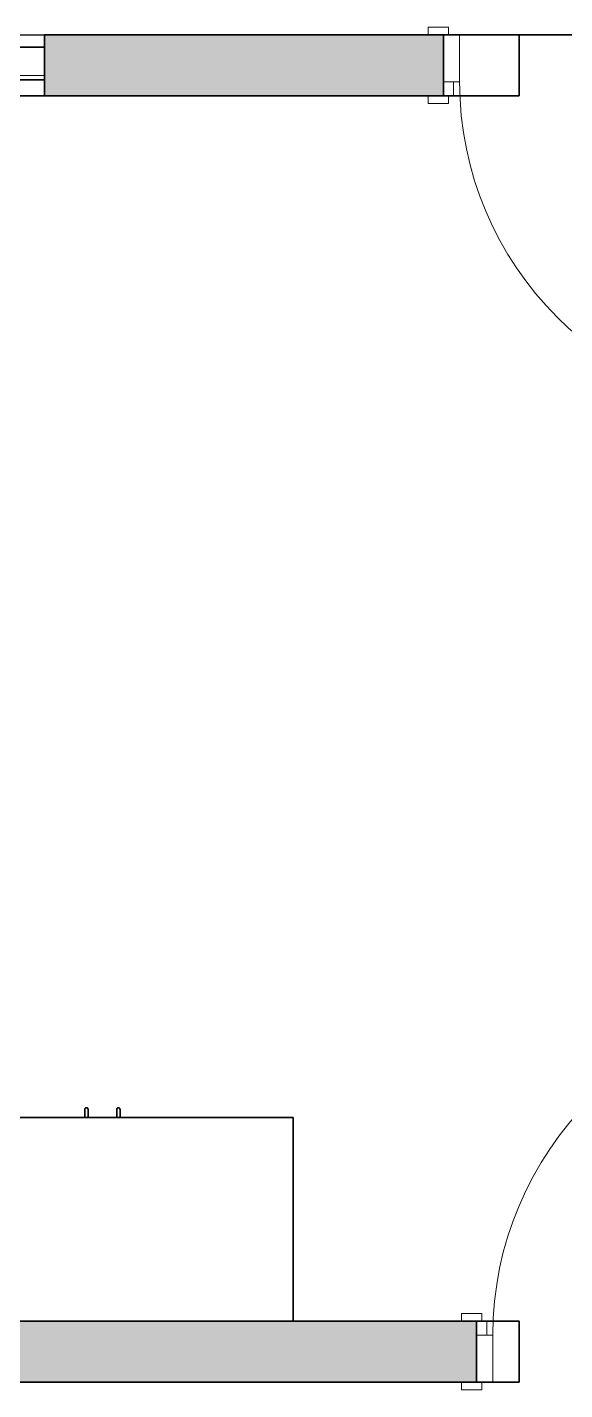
# Model space of a CAD drawing. Header units: millimetres. Extents: x -234375 to -184638, y -91483 to -70216.
# Drawn here: x -229355 to -228030, y -74170 to -70816 of the extents above; entities that cross this region are included whole.
import ezdxf

# ---------------------------------------------------------------- set-up
doc = ezdxf.new("R2010")
doc.units = ezdxf.units.MM
doc.header["$MEASUREMENT"] = 0
for name, color, linetype, lineweight in [('New_0_Pen_No__7', 7, 'Continuous', 35), ('New_Archicad Doors_Pen_No__27', 7, 'Continuous', 35), ('New_Archicad Windows_Pen_No__27', 7, 'Continuous', 35), ('New_Drawing & Figure_Pen_No__7', 7, 'Continuous', 35), ('New_Structural - Bearing_Pen_No__27', 7, 'Continuous', 35)]:
    doc.layers.add(name, color=color, linetype=linetype, lineweight=lineweight)
for name, color, linetype in [('New_Archicad Doors', 7, 'Continuous'), ('New_Archicad Windows', 7, 'Continuous'), ('New_Structural - Bearing', 7, 'Continuous')]:
    doc.layers.add(name, color=color, linetype=linetype)
for name, color, linetype, lineweight, true_color in [('New_Archicad Doors_Pen_No__23', 30, 'Continuous', 20, 0xff6600), ('New_Archicad Doors_Pen_No__3', 30, 'Continuous', 18, 0xff6600), ('New_Archicad Windows_Pen_No__23', 30, 'Continuous', 20, 0xff6600), ('New_Archicad Windows_Pen_No__3', 30, 'Continuous', 18, 0xff6600), ('New_Structural - Bearing_Pen_No__160', 33, 'Continuous', 20, 0xb4a35c)]:
    doc.layers.add(name, color=color, linetype=linetype, lineweight=lineweight, true_color=true_color)

# ---------------------------------------------------------------- blocks, each defined once
blk = doc.blocks.new('2-Sash Sliding Window_3')
at = {"layer": 'New_Archicad Windows_Pen_No__23', "color": 30, "linetype": 'Continuous', "lineweight": 20, "true_color": 0xff6600}
for p, q in [((-750, 0), (-650, 0)), ((-650, 0), (-650, -100)), ((-25, -100), (-25, 0)), ((-25, 0), (25, 0)), ((-25, 0), (25, 0)), ((25, 0), (25, -100)), ((650, -100), (650, 0)), ((650, 0), (750, 0)), ((-650, -100), (-750, -100)), ((25, -100), (-25, -100)), ((25, -100), (-25, -100)), ((750, -100), (650, -100))]:
    blk.add_line(p, q, dxfattribs=at)
at = {"layer": 'New_Archicad Windows_Pen_No__27', "color": 7, "linetype": 'Continuous', "lineweight": 35}
for p, q in [((-750, 0), (-750, 50)), ((750, 0), (750, 50)), ((-750, -100), (-750, 0)), ((-750, -100), (-750, 0)), ((750, -100), (750, 0)), ((750, -100), (750, 0))]:
    blk.add_line(p, q, dxfattribs=at)
at = {"layer": 'New_Archicad Windows_Pen_No__3', "color": 30, "linetype": 'Continuous', "lineweight": 18, "true_color": 0xff6600}
for p, q in [((-750, 50), (750, 50)), ((-650, 0), (-25, 0)), ((25, 0), (650, 0)), ((-750, -100), (750, -100)), ((-25, -100), (-650, -100)), ((650, -100), (25, -100))]:
    blk.add_line(p, q, dxfattribs=at)
blk = doc.blocks.new('Door_2')
at = {"layer": 'New_Archicad Doors_Pen_No__23', "color": 30, "linetype": 'Continuous', "lineweight": 20, "true_color": 0xff6600}
for p, q in [((-410, 0), (-450, 0)), ((-450, 0), (-450, -115)), ((-410, -115), (-410, 0)), ((450, 0), (410, 0)), ((410, 0), (410, -115)), ((450, -115), (450, 0)), ((-450, -115), (-410, -115)), ((410, -115), (450, -115))]:
    blk.add_line(p, q, dxfattribs=at)
at = {"layer": 'New_Archicad Doors_Pen_No__27', "color": 7, "linetype": 'Continuous', "lineweight": 35}
for p, q in [((-450, 35), (-487, 35)), ((-450, 35), (-487, 35)), ((-450, 0), (-450, 35)), ((-450, 0), (-450, 35)), ((450, 0), (450, 35)), ((450, 0), (450, 35)), ((450, 35), (487, 35)), ((450, 35), (487, 35)), ((-450, -115), (-450, 0)), ((-450, -115), (-450, 0)), ((450, -115), (450, 0)), ((450, -115), (450, 0)), ((-450, -115), (-487, -115)), ((-450, -115), (-487, -115)), ((450, -115), (487, -115)), ((450, -115), (487, -115))]:
    blk.add_line(p, q, dxfattribs=at)
at = {"layer": 'New_Archicad Doors_Pen_No__3', "color": 30, "linetype": 'Continuous', "lineweight": 18, "true_color": 0xff6600}
for p, q in [((370, 0), (370, 820)), ((370, 820), (410, 820)), ((410, 820), (410, 0)), ((-437, 54), (-487, 54)), ((-487, 54), (-487, 35)), ((-487, 35), (-437, 35)), ((-425, 35), (-450, 35)), ((-450, 35), (-450, 0)), ((-437, 35), (-437, 54)), ((-425, 0), (-425, 35)), ((450, 35), (425, 35)), ((425, 35), (425, 0)), ((487, 54), (437, 54)), ((437, 54), (437, 35)), ((437, 35), (487, 35)), ((450, 0), (450, 35)), ((487, 35), (487, 54)), ((-450, 0), (-425, 0)), ((410, 0), (370, 0)), ((425, 0), (450, 0)), ((-437, -115), (-487, -115)), ((-487, -115), (-487, -134)), ((-487, -134), (-437, -134)), ((-437, -134), (-437, -115)), ((487, -115), (437, -115)), ((437, -115), (437, -134)), ((437, -134), (487, -134)), ((487, -134), (487, -115))]:
    blk.add_line(p, q, dxfattribs=at)
blk.add_arc((410, 0), 820, 90, 180, dxfattribs=at)
blk = doc.blocks.new('Wall_45', base_point=(-223355.4, -70834.3))
at = {"layer": 'New_Structural - Bearing_Pen_No__160', "linetype": 'Continuous', "lineweight": 0, "true_color": 0x5a512e}
blk.add_hatch(color=59, dxfattribs=at).paths.add_polyline_path([(-229312.3, -70834.6), (-229312.3, -70984.6), (-228329.6, -70984.6), (-228329.6, -70834.6)])
at = {"layer": 'New_Structural - Bearing_Pen_No__27', "color": 7, "linetype": 'Continuous', "lineweight": 35}
for p, q in [((-229312.3, -70834.6), (-229312.3, -70934.6)), ((-228329.6, -70834.6), (-228366.6, -70834.6)), ((-228329.6, -70834.6), (-228329.6, -70949.6)), ((-229312.3, -70934.6), (-229312.3, -70984.6)), ((-228329.6, -70949.6), (-228329.6, -70984.6)), ((-228329.6, -70984.6), (-228366.6, -70984.6))]:
    blk.add_line(p, q, dxfattribs=at)
at = {"layer": 'New_Structural - Bearing_Pen_No__27', "color": 7, "linetype": 'Continuous', "lineweight": 35, "flags": 128}
for points in [[(-228329.6, -70834.6), (-229312.3, -70834.6)], [(-229312.3, -70984.6), (-228329.6, -70984.6)]]:
    blk.add_lwpolyline(points, dxfattribs=at)
at = {"layer": 'New_Archicad Doors', "color": 21, "linetype": 'Continuous', "lineweight": 18, "true_color": 0xff9955, "xscale": -0.9999999999999997, "zscale": 1000, "rotation": 180.002571621855}
blk.add_blockref('Door_2', (-227879.6, -70949.5), dxfattribs=at)
at = {"layer": 'New_Archicad Windows', "color": 21, "linetype": 'Continuous', "lineweight": 18, "true_color": 0xff9955, "xscale": -0.9999999999999997, "zscale": 1000, "rotation": 180.002571621855}
blk.add_blockref('2-Sash Sliding Window_3', (-230062.3, -70934.6), dxfattribs=at)
blk = doc.blocks.new('Wall_47', base_point=(-234132.1, -74001.6))
at = {"layer": 'New_Structural - Bearing_Pen_No__160', "linetype": 'Continuous', "lineweight": 0, "true_color": 0x5a512e}
blk.add_hatch(color=59, dxfattribs=at).paths.add_polyline_path([(-230682, -74001.5), (-230682, -74151.5), (-228247.6, -74151.4), (-228247.6, -74001.4)])
at = {"layer": 'New_Structural - Bearing_Pen_No__27', "color": 7, "linetype": 'Continuous', "lineweight": 35}
for p, q in [((-228247.6, -74001.4), (-228284.6, -74001.4)), ((-228247.6, -74036.4), (-228247.6, -74001.4)), ((-228247.6, -74151.4), (-228247.6, -74036.4)), ((-228247.6, -74151.4), (-228284.6, -74151.4))]:
    blk.add_line(p, q, dxfattribs=at)
at = {"layer": 'New_Structural - Bearing_Pen_No__27', "color": 7, "linetype": 'Continuous', "lineweight": 35, "flags": 128}
for points in [[(-228247.6, -74001.4), (-230682, -74001.5)], [(-230682, -74151.5), (-228247.6, -74151.4)]]:
    blk.add_lwpolyline(points, dxfattribs=at)
at = {"layer": 'New_Archicad Doors', "color": 21, "linetype": 'Continuous', "lineweight": 18, "true_color": 0xff9955, "zscale": 1000, "rotation": 0.0025708428136655}
blk.add_blockref('Door_2', (-227797.6, -74036.3), dxfattribs=at)

msp = doc.modelspace()

# ---------------------------------------------------------------- linework, layer by layer
at = {"layer": 'New_0_Pen_No__7', "color": 7, "linetype": 'Continuous', "lineweight": 35}
for p, q in [((-229312.6, -70834.6), (-228142.6, -70834.6)), ((-229312.6, -70834.6), (-229312.6, -70984.6)), ((-228142.6, -70834.6), (-228142.6, -70984.6)), ((-229312.6, -70984.6), (-228142.6, -70984.6)), ((-228142.5, -74001.4), (-231982.1, -74001.5)), ((-228142.5, -74001.4), (-228142.5, -74151.4)), ((-228142.5, -74151.4), (-234282.1, -74151.6))]:
    msp.add_line(p, q, dxfattribs=at)
msp.add_lwpolyline([(-229032.1, -70834.6), (-227340.6, -70834.5)], dxfattribs=at)
at = {"layer": 'New_Drawing & Figure_Pen_No__7', "color": 7, "linetype": 'Continuous', "lineweight": 35}
for p, q in [((-229312.3, -70834.6), (-230812.3, -70834.7)), ((-229312.6, -70834.6), (-228142.6, -70834.6)), ((-229312.6, -70834.6), (-229312.6, -70984.6)), ((-228142.6, -70834.6), (-228142.6, -70984.6)), ((-229312.3, -70864.6), (-230812.3, -70864.7)), ((-229312.3, -70944.6), (-230812.3, -70944.7)), ((-229312.3, -70984.6), (-230812.3, -70984.7)), ((-229312.6, -70984.6), (-228142.6, -70984.6)), ((-228929.9, -70984.6), (-228956.7, -70984.6)), ((-228830.9, -70984.6), (-228857.7, -70984.6)), ((-228699.6, -73500.1), (-230739.7, -73500.2)), ((-229212.8, -73491.3), (-229212.8, -73498.2)), ((-229126.3, -73498.2), (-229126.3, -73491.3)), ((-228699.6, -74001.4), (-228699.6, -73500.1)), ((-228699.6, -73515.8), (-228699.6, -73500.1)), ((-228142.5, -74001.4), (-231982.1, -74001.5)), ((-231567, -74001.5), (-228699.6, -74001.4)), ((-228142.5, -74001.4), (-228142.5, -74151.4)), ((-228142.5, -74151.4), (-234282.1, -74151.6))]:
    msp.add_line(p, q, dxfattribs=at)
msp.add_lwpolyline([(-229032.1, -70834.6), (-227340.6, -70834.5)], dxfattribs=at)
at = {"layer": 'New_Drawing & Figure_Pen_No__7', "color": 7, "linetype": 'Continuous', "lineweight": 35, "flags": 128}
for points in [[(-229212.8, -73479.9), (-229212.8, -73479.3), (-229212.7, -73478.8), (-229212.5, -73478.2), (-229212.2, -73477.8), (-229211.9, -73477.3), (-229211.5, -73476.9), (-229211.1, -73476.6), (-229210, -73476.1), (-229209.5, -73476), (-229208.9, -73475.9), (-229208.4, -73476), (-229207.9, -73476.1), (-229206.8, -73476.6), (-229206, -73477.2), (-229205.6, -73477.8), (-229205.3, -73478.3), (-229205.1, -73479.1), (-229205, -73479.9)], [(-229212.8, -73500.1), (-229212.8, -73498.2), (-229212.8, -73484.4), (-229212.8, -73479.9), (-229212.8, -73482.2)], [(-229205, -73484.4), (-229205, -73479.9), (-229205, -73484.4), (-229205, -73498.2), (-229205, -73500.1)], [(-229134.1, -73479.8), (-229134.1, -73479.3), (-229133.9, -73478.8), (-229133.8, -73478.2), (-229133.5, -73477.8), (-229133.2, -73477.3), (-229132.8, -73476.9), (-229132.3, -73476.6), (-229131.3, -73476.1), (-229130.8, -73476), (-229130.2, -73475.9), (-229129.7, -73476), (-229129.1, -73476.1), (-229128.1, -73476.5), (-229127.3, -73477.2), (-229126.9, -73477.8), (-229126.6, -73478.3), (-229126.4, -73479.1), (-229126.3, -73479.8)], [(-229134.1, -73500.1), (-229134.1, -73498.2), (-229134.1, -73484.4), (-229134.1, -73479.9), (-229134.1, -73484.4)], [(-229126.3, -73482.1), (-229126.3, -73479.9), (-229126.3, -73484.4), (-229126.3, -73498.2), (-229126.3, -73500.1)]]:
    msp.add_lwpolyline(points, dxfattribs=at)
for points in [[(-229212.8, -73500.1), (-229212.8, -73498.2), (-229212.8, -73484.4), (-229212.8, -73479.9), (-229212.8, -73484.4), (-229212.8, -73498.2)], [(-229205, -73500.1), (-229205, -73498.2), (-229205, -73484.4), (-229205, -73479.9), (-229205, -73484.4), (-229205, -73498.2)], [(-229134.1, -73500.1), (-229134.1, -73498.2), (-229134.1, -73484.4), (-229134.1, -73479.9), (-229134.1, -73484.4), (-229134.1, -73498.2)], [(-229126.3, -73500.1), (-229126.3, -73498.2), (-229126.3, -73484.4), (-229126.3, -73479.9), (-229126.3, -73484.4), (-229126.3, -73498.2)]]:
    msp.add_lwpolyline(points, close=True, dxfattribs=at)

# ---------------------------------------------------------------- block references
at = {"layer": 'New_Structural - Bearing', "color": 7, "lineweight": 35}
for name, p in [('Wall_45', (-223355.4, -70834.3)), ('Wall_47', (-234132.1, -74001.6))]:
    msp.add_blockref(name, p, dxfattribs=at)

doc.saveas('drawing.dxf')
